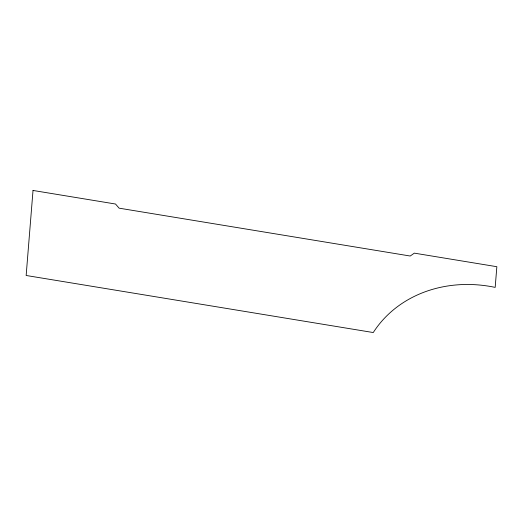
<?xml version="1.0" encoding="UTF-8"?>
<svg xmlns="http://www.w3.org/2000/svg" width="523" height="523" viewBox="0 0 523 523"><rect width="100%" height="100%" fill="white"/><g stroke="black" fill="none" stroke-linecap="round" stroke-linejoin="round"><path stroke-width="0.78" d="M33.021 190.457L26.15 275.484L373.259 332.543A125.141 109.555 26.2 0 1 495.176 287.389L496.85 266.704L414.347 253.145L410.202 256.022L119.1 208.167L115.524 204.022L33.021 190.457"/></g></svg>
